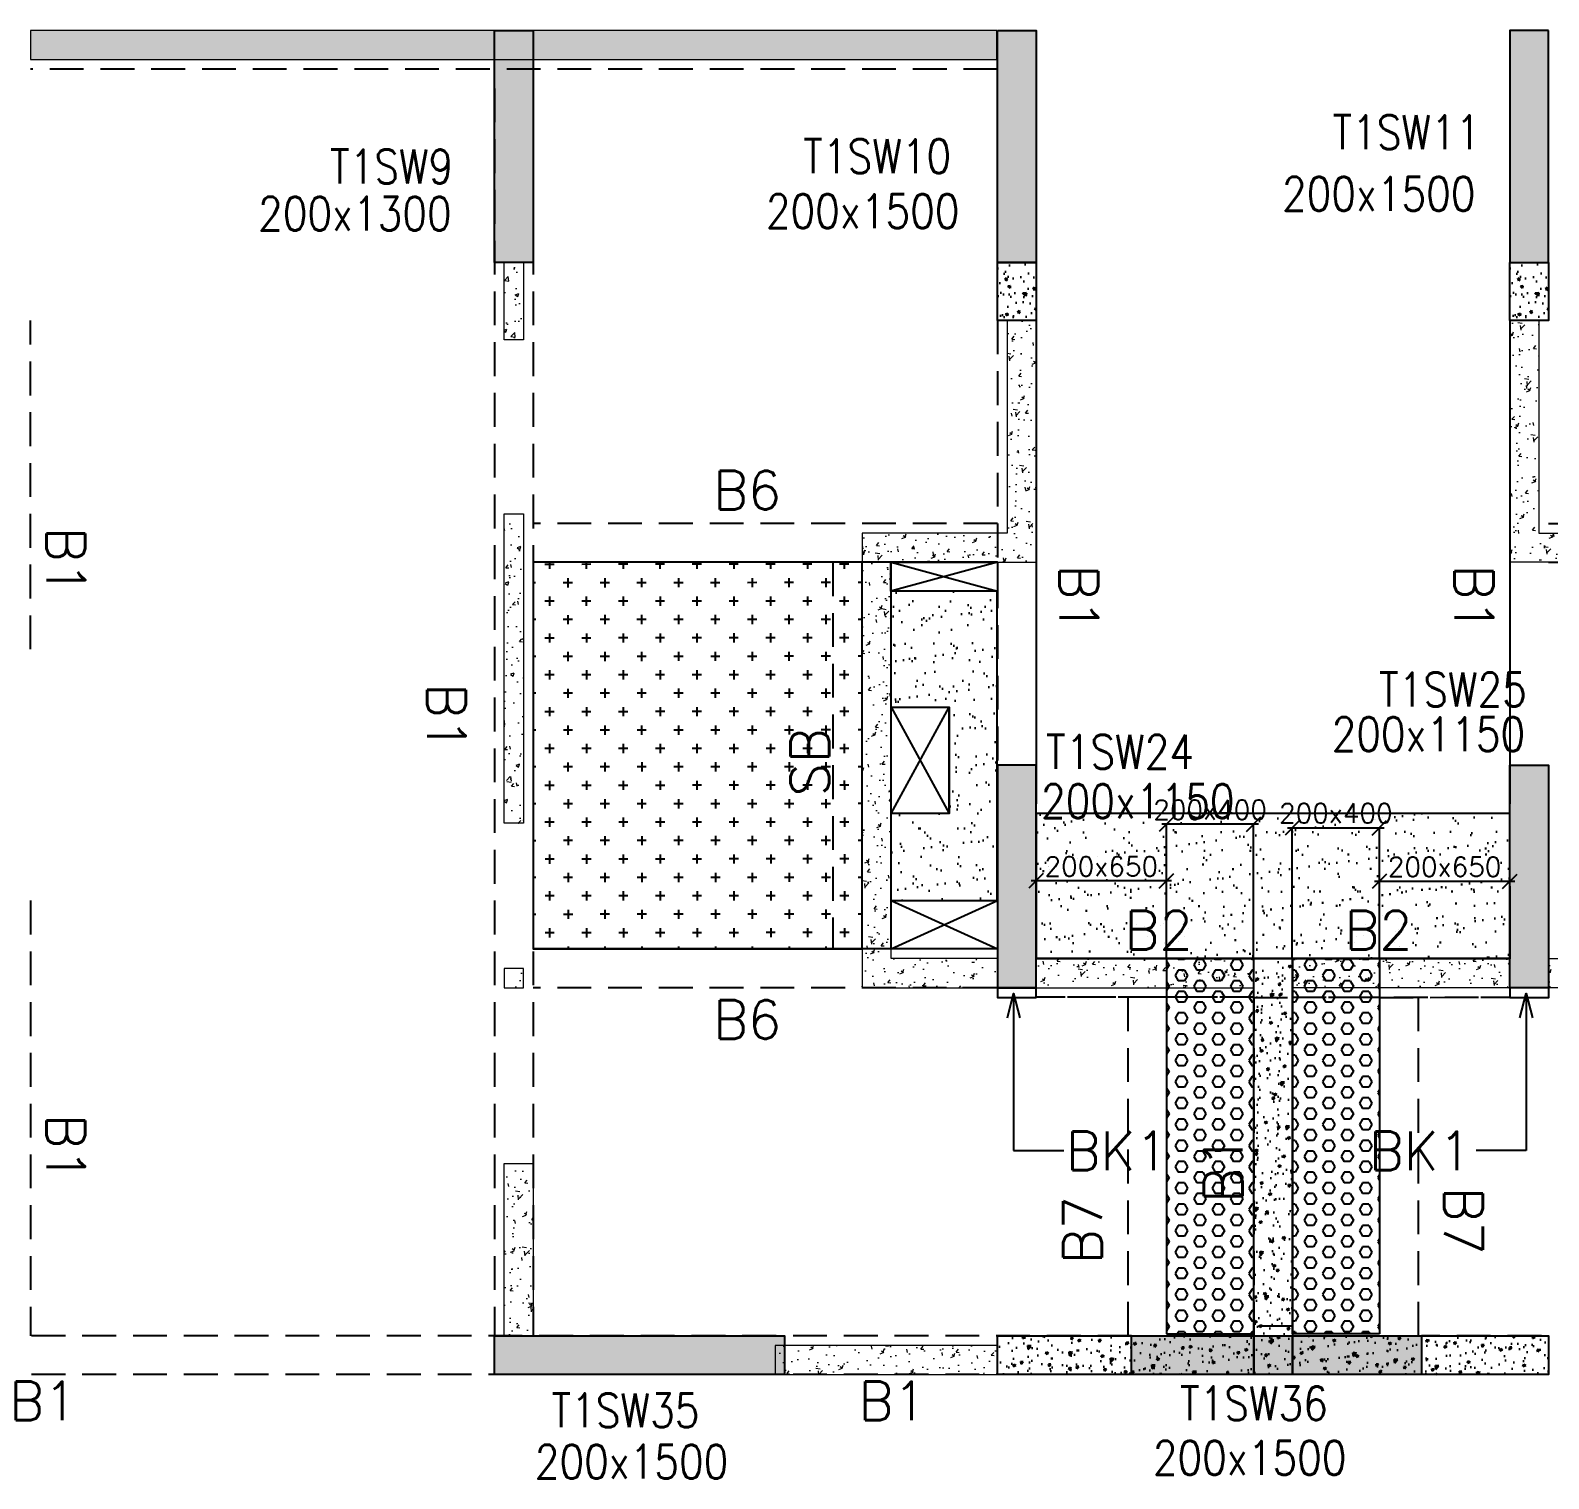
# Model space of a CAD drawing. Header units: millimetres. Extents: x 1078357 to 2594950, y -4969473 to -4636555.
# Drawn here: x 1715100 to 1722950, y -4665670 to -4658181 of the extents above; entities that cross this region are included whole.
import ezdxf

# ---------------------------------------------------------------- set-up
doc = ezdxf.new("R2010")
doc.units = ezdxf.units.MM
doc.header["$PDMODE"] = 35
for name, pattern in [('CONTINOUS', [0]), ('HIDDEN', [0.375, 0.25, -0.125]), ('New Retail block$0$CONTINOUS', [0])]:
    doc.linetypes.add(name, pattern=pattern)
doc.layers.get('0').update_dxf_attribs({"lineweight": 0})
doc.layers.get('Defpoints').update_dxf_attribs({"lineweight": 0})
for name, color, linetype, lineweight in [('A-_ANOTDIMA_D-', 6, 'Continuous', 13), ('COL. NO.', 30, 'Continuous', 25), ('COL. SIZE', 7, 'Continuous', 25), ('DIM', 9, 'Continuous', 25), ('HATCH', 8, 'Continuous', 30), ('RCC UPSTAND', 43, 'Continuous', 30), ('S-NON STR RCC WALL', 8, 'Continuous', 0)]:
    doc.layers.add(name, color=color, linetype=linetype, lineweight=lineweight)
for name, color, linetype in [('B-200x325', 201, 'HIDDEN'), ('B-200x375', 41, 'HIDDEN'), ('B-200x400', 44, 'HIDDEN'), ('B-200x650', 241, 'HIDDEN'), ('B-300xSLAB THK.', 151, 'Continuous'), ('BK1-200x650', 241, 'HIDDEN'), ('DC BEAM NO.', 7, 'Continuous'), ('DROP SLAB', 8, 'Continuous'), ('NON STR. RCC WALL', 6, 'Continuous'), ('S-COLUMN_SHEAR WALL', 1, 'Continuous'), ('S-PROJECTION', 54, 'New Retail block$0$CONTINOUS'), ('SLAB FOLD', 8, 'Continuous'), ('UP TO 10FRS', 30, 'Continuous')]:
    doc.layers.add(name, color=color, linetype=linetype)
doc.styles.add('Roman', font='romans')
doc.styles.add('ROMANS', font='romans.shx', dxfattribs={"width": 0.85})
doc.dimstyles.new('HARESH', dxfattribs={"dimtxt": 150, "dimasz": 75, "dimexe": 0, "dimexo": 0, "dimgap": 25, "dimtad": 1, "dimdec": 0, "dimdsep": 46, "dimtxsty": 'Roman', "dimblk": 'OBLIQUE', "dimcen": 225, "dimdle": 25, "dimclrd": 2, "dimclre": 2, "dimclrt": 7, "dimadec": 8, "dimazin": 1, "dimtfac": 1, "dimtdec": 0, "dimtmove": 0, "dimatfit": 0, "dimfxl": 1, "dimlwd": -1, "dimlwe": -1, "dimarcsym": 0})
pattern_1 = [(50, (-4642745.6, 23291591.78), (182.184669, -15.9390855), [19.05, -209.55]), (355, (-4642745.6, 23291591.78), (-35.2434214, 191.0568452), [15.24, -167.6405842]), (100.4514447, (-4642730.41, 23291590.45), (146.9412471, 175.1177519), [16.1900088, -178.0902446]), (46.1842, (-4642745.6, 23291642.58), (271.0790409, -42.042328), [28.575, -314.325]), (96.6355576, (-4642723, 23291639.08), (237.404134, 247.4261246), [24.2850231, -267.1356082]), (351.1841512, (-4642745.6, 23291642.58), (237.404134, 247.4261246), [22.859967, -251.459732]), (21, (-4642720.2, 23291629.88), (151.6143913, -102.2651982), [19.05, -209.55]), (326, (-4642720.2, 23291629.88), (61.8020283, 184.1879661), [15.24, -167.64]), (71.451445, (-4642707.56, 23291621.36), (213.4164193, 81.9227689), [16.1900088, -178.0899376]), (37.5, (-4642745.6, 23291591.78), (3.08860325, 84.55503887), [0, -165.608, 0, -170.18, 0, -168.275]), (7.5, (-4642745.6, 23291591.78), (66.8196625, 100.18057482), [0, -97.028, 0, -161.798, 0, -64.135]), (327.5, (-4642802.24, 23291591.78), (135.59059517, -5.728744), [0, -63.5, 0, -198.12, 0, -262.89]), (317.5, (-4642827.64, 23291591.78), (148.1291814, 25.42649103), [0, -82.55, 0, -131.572, 0, -186.69])]
pattern_2 = [(230, (4258844.17, -7873130.86), (-143.4520365, 12.550427), [15, -165]), (175, (4258844.17, -7873130.86), (27.7502667, -150.438427), [12, -132]), (280.4514445, (4258832.21, -7873129.82), (-115.7017693, -137.887998), [12.7480384, -140.2284224]), (226.1842, (4258844.17, -7873170.86), (-213.448266, 33.103856), [22.5, -247.5]), (276.6356355, (4258826.38, -7873168.1), (-186.932389, -194.82372), [19.122068, -210.342752]), (171.184164, (4258844.17, -7873170.86), (-186.932389, -194.82372), [18, -198]), (201, (4258824.17, -7873160.86), (-119.3814104, 80.523778), [15, -165]), (146, (4258824.17, -7873160.86), (-48.6630664, -145.030009), [12, -132]), (251.4514447, (4258814.22, -7873154.15), (-168.0444753, -64.5062306), [12.748038, -140.2284224]), (217.5, (4258844.165, -7873130.863), (-2.43197106, -66.57877077), [0, -130.4, 0, -134, 0, -132.5]), (187.5, (4258844.165, -7873130.86), (-52.6139075, -78.8823424), [0, -76.4, 0, -127.4, 0, -50.5]), (147.5, (4258888.765, -7873130.863), (-106.7644872, 4.51097435), [0, -50, 0, -156, 0, -207]), (137.5, (4258908.77, -7873130.86), (-116.6372339, -20.0209965), [0, -65, 0, -103.6, 0, -147])]
pattern_3 = [(180, (1699349.81, -4476175.835), (-7e-15, -54.992613), [31.75, -63.5]), (300, (1699349.81, -4476175.835), (47.625, 27.496307), [31.75, -63.5]), (240, (1699318.06, -4476175.835), (47.625, -27.496307), [31.75, -63.5])]

# ---------------------------------------------------------------- blocks, each defined once
blk = doc.blocks.new('_Oblique')
at = {"color": 0, "linetype": 'ByBlock', "lineweight": -2}
blk.add_line((-0.5, -0.5), (0.5, 0.5), dxfattribs=at)
blk = doc.blocks.new('*D1382')
at = {"layer": 'Defpoints', "color": 0, "ltscale": 700, "transparency": 16777216}
for p in [(1720974.3, -4662285.8), (1720974.3, -4662980.9, 0), (1721424.4, -4662980.9, 0)]:
    blk.add_point(p, dxfattribs=at)
at = {"layer": 'DIM', "color": 2, "ltscale": 700, "transparency": 16777216}
for p, q in [((1721449.4, -4662285.8), (1720949.3, -4662285.8)), ((1720974.3, -4662980.9), (1720974.3, -4662285.8)), ((1721424.4, -4662980.9), (1721424.4, -4662285.8))]:
    blk.add_line(p, q, dxfattribs=at)
at = {"layer": 'DIM', "color": 2, "ltscale": 700, "transparency": 16777216, "xscale": 75, "yscale": 75, "zscale": 75, "rotation": 180}
blk.add_blockref('_Oblique', (1720974.3, -4662285.8), dxfattribs=at)
at = {"layer": 'DIM', "color": 2, "ltscale": 700, "transparency": 16777216, "xscale": 75, "yscale": 75, "zscale": 75}
blk.add_blockref('_Oblique', (1721424.4, -4662285.8), dxfattribs=at)
at = {"layer": 'DIM', "color": 7, "ltscale": 700, "transparency": 16777216, "insert": (1721199.4, -4662210.8), "char_height": 150, "attachment_point": 5, "style": 'Roman'}
blk.add_mtext('{\\H0.666667x;200x400}', dxfattribs=at)
blk = doc.blocks.new('*D1383')
at = {"layer": 'Defpoints', "color": 0, "ltscale": 700, "transparency": 16777216}
for p in [(1720299.6, -4662578.8), (1720299.6, -4662980.8, 0), (1720974.3, -4662980.9, 0)]:
    blk.add_point(p, dxfattribs=at)
at = {"layer": 'DIM', "color": 2, "ltscale": 700, "transparency": 16777216}
for p, q in [((1720999.3, -4662578.8), (1720274.6, -4662578.8)), ((1720299.6, -4662980.8), (1720299.6, -4662578.8)), ((1720974.3, -4662980.9), (1720974.3, -4662578.8))]:
    blk.add_line(p, q, dxfattribs=at)
at = {"layer": 'DIM', "color": 2, "ltscale": 700, "transparency": 16777216, "xscale": 75, "yscale": 75, "zscale": 75, "rotation": 180}
blk.add_blockref('_Oblique', (1720299.6, -4662578.8), dxfattribs=at)
at = {"layer": 'DIM', "color": 2, "ltscale": 700, "transparency": 16777216, "xscale": 75, "yscale": 75, "zscale": 75}
blk.add_blockref('_Oblique', (1720974.3, -4662578.8), dxfattribs=at)
at = {"layer": 'DIM', "color": 7, "ltscale": 700, "transparency": 16777216, "insert": (1720637, -4662503.8), "char_height": 150, "attachment_point": 5, "style": 'Roman'}
blk.add_mtext('{\\H0.666667x;200x650}', dxfattribs=at)
blk = doc.blocks.new('*D1384')
at = {"layer": 'Defpoints', "color": 0, "ltscale": 700, "transparency": 16777216}
for p in [(1722074.6, -4662304.1), (1721624.5, -4662980.9, 0), (1722074.6, -4662980.8, 0)]:
    blk.add_point(p, dxfattribs=at)
at = {"layer": 'DIM', "color": 2, "ltscale": 700, "transparency": 16777216}
for p, q in [((1721599.5, -4662304.1), (1722099.6, -4662304.1)), ((1721624.5, -4662980.9), (1721624.5, -4662304.1)), ((1722074.6, -4662980.8), (1722074.6, -4662304.1))]:
    blk.add_line(p, q, dxfattribs=at)
at = {"layer": 'DIM', "color": 2, "ltscale": 700, "transparency": 16777216, "xscale": 75, "yscale": 75, "zscale": 75, "rotation": 180}
blk.add_blockref('_Oblique', (1721624.5, -4662304.1), dxfattribs=at)
at = {"layer": 'DIM', "color": 2, "ltscale": 700, "transparency": 16777216, "xscale": 75, "yscale": 75, "zscale": 75}
blk.add_blockref('_Oblique', (1722074.6, -4662304.1), dxfattribs=at)
at = {"layer": 'DIM', "color": 7, "ltscale": 700, "transparency": 16777216, "insert": (1721849.5, -4662229.1), "char_height": 150, "attachment_point": 5, "style": 'Roman'}
blk.add_mtext('{\\H0.666667x;200x400}', dxfattribs=at)
blk = doc.blocks.new('*D1385')
at = {"layer": 'Defpoints', "color": 0, "ltscale": 700, "transparency": 16777216}
for p in [(1722749.5, -4662580.8), (1722074.6, -4662980.8, 0), (1722749.5, -4662980.8, 0)]:
    blk.add_point(p, dxfattribs=at)
at = {"layer": 'DIM', "color": 2, "ltscale": 700, "transparency": 16777216}
for p, q in [((1722049.6, -4662580.8), (1722774.5, -4662580.8)), ((1722074.6, -4662980.8), (1722074.6, -4662580.8)), ((1722749.5, -4662980.8), (1722749.5, -4662580.8))]:
    blk.add_line(p, q, dxfattribs=at)
at = {"layer": 'DIM', "color": 2, "ltscale": 700, "transparency": 16777216, "xscale": 75, "yscale": 75, "zscale": 75, "rotation": 180}
blk.add_blockref('_Oblique', (1722074.6, -4662580.8), dxfattribs=at)
at = {"layer": 'DIM', "color": 2, "ltscale": 700, "transparency": 16777216, "xscale": 75, "yscale": 75, "zscale": 75}
blk.add_blockref('_Oblique', (1722749.5, -4662580.8), dxfattribs=at)
at = {"layer": 'DIM', "color": 7, "ltscale": 700, "transparency": 16777216, "insert": (1722412, -4662505.8), "char_height": 150, "attachment_point": 5, "style": 'Roman'}
blk.add_mtext('{\\H0.666667x;200x650}', dxfattribs=at)
blk = doc.blocks.new('G$CD63B60BD')
at = {"layer": 'COL. NO.', "linetype": 'Continuous', "style": 'ROMANS', "width": 0.85}
for s, p in [('T1SW11', (25182.1, 15285.8, -320.4)), ('T1SW10', (22445.4, 15162.1, -320.4)), ('T1SW9', (19998.6, 15108.5, -323.1)), ('T1SW25', (25422.3, 12404.1, -320.4)), ('T1SW24', (23701.3, 12082.3, -320.4)), ('T1SW36', (24393.6, 8712.9, -320.4)), ('T1SW35', (21143.9, 8676.9, -320.4))]:
    blk.add_text(s, height=175, dxfattribs=at).set_placement(p)
at = {"layer": 'COL. SIZE', "linetype": 'Continuous', "style": 'ROMANS', "width": 0.85}
for s, p in [('200x1500', (24921.1, 14967.4, -320.4)), ('200x1300', (19627.1, 14864.7, -323.1)), ('200x1500', (22252.8, 14877.6, -320.4)), ('200x1150', (25177.8, 12173.6, -320.4)), ('200x1150', (23675.2, 11827.3, -320.4)), ('200x1500', (21057.7, 8411.3, -320.4)), ('200x1500', (24253.5, 8431.8, -320.4))]:
    blk.add_text(s, height=175, dxfattribs=at).set_placement(p)

msp = doc.modelspace()

# ---------------------------------------------------------------- hatches: boundary and pattern name
at = {"layer": 'DROP SLAB'}
h = msp.add_hatch(dxfattribs=at)
h.set_pattern_fill('CROSS', color=8, scale=15, angle=0.03079)
h.set_pattern_definition([(180.03079016, (-1567767.08, 9379525.57), (-95.1987999, -95.3011726), [47.625, -142.875]), (270.03079016, (-1567790.905, 9379549.37), (95.3011726, -95.1987999), [47.625, -142.875])])
h.paths.add_polyline_path([(1719399.6, -4660931.1), (1717699.6, -4660931.1), (1717699.6, -4662930.9), (1719399.6, -4662930.9)])
at = {"layer": 'HATCH'}
h = msp.add_hatch(dxfattribs=at)
h.set_pattern_fill('AR-SAND', color=8, scale=3, angle=0.02985)
h.set_pattern_definition([(37.47015413, (-3311933.95, 18697427.78), (-4.72361136, 146.8264517), [0, -115.824, 0, -129.54, 0, -123.825]), (7.4701541, (-3311933.95, 18697427.78), (134.9689868, 214.9772528), [0, -62.484, 0, -104.394, 0, -40.005]), (327.4701541, (-3312027.67, 18697427.83), (237.2979035, 0.3075449), [0, -38.1, 0, -137.16, 0, -179.07]), (317.4701541, (-3312027.67, 18697427.83), (229.1017424, 66.759465), [0, -19.05, 0, -89.916, 0, -102.87])])
h.paths.add_polyline_path([(1720099.1, -4661080.8), (1719549.1, -4661080.8), (1719549.1, -4661680.9), (1719849.1, -4661680.9), (1719849.1, -4662230.8), (1719549.1, -4662230.8), (1719549.1, -4662680.8), (1720099.1, -4662680.8)])
h = msp.add_hatch(dxfattribs=at)
h.set_pattern_fill('AR-SAND', color=8, scale=3, angle=179.97015)
h.set_pattern_definition([(37.4701541, (-2248558.62, 14013408.6), (-4.72361136, 146.8264517), [0, -115.824, 0, -129.54, 0, -123.825]), (7.4701541, (-2248558.62, 14013408.6), (134.9689868, 214.9772528), [0, -62.484, 0, -104.394, 0, -40.005]), (327.4701541, (-2248652.35, 14013408.64), (237.2979035, 0.3075449), [0, -38.1, 0, -137.16, 0, -179.07]), (317.4701541, (-2248652.35, 14013408.64), (229.1017424, 66.759465), [0, -19.05, 0, -89.916, 0, -102.87])])
h.paths.add_polyline_path([(1722749.6, -4662230.8), (1720299.6, -4662230.8), (1720299.6, -4662980.8), (1722749.6, -4662980.8)])
h = msp.add_hatch(dxfattribs=at)
h.set_pattern_fill('AR-SAND', color=8, scale=3, angle=179.97015)
h.set_pattern_definition([(37.4701541, (-2248558.39, 14013408.58), (-4.72361136, 146.8264517), [0, -115.824, 0, -129.54, 0, -123.825]), (7.4701541, (-2248558.39, 14013408.58), (134.9689868, 214.9772528), [0, -62.484, 0, -104.394, 0, -40.005]), (327.4701541, (-2248652.11, 14013408.63), (237.2979035, 0.3075449), [0, -38.1, 0, -137.16, 0, -179.07]), (317.4701541, (-2248652.11, 14013408.63), (229.1017424, 66.759465), [0, -19.05, 0, -89.916, 0, -102.87])])
h.paths.add_polyline_path([(1722749.9, -4662380.9), (1720299.9, -4662380.9), (1720299.9, -4662980.8), (1722749.9, -4662980.8)])
at = {"layer": 'RCC UPSTAND'}
h = msp.add_hatch(dxfattribs=at)
h.set_pattern_fill('AR-CONC', color=8, scale=20, angle=90)
h.set_pattern_definition([(140, (-1487900.45, -7198125.36), (12.550427, 143.4520365), [15, -165]), (85, (-1487900.45, -7198125.36), (-150.438427, -27.7502667), [12, -132]), (190.4514445, (-1487899.4, -7198113.41), (-137.887998, 115.7017693), [12.7480384, -140.2284224]), (136.1842, (-1487940.45, -7198125.36), (33.103856, 213.448266), [22.5, -247.5]), (186.6356355, (-1487937.7, -7198107.57), (-194.82372, 186.932389), [19.122068, -210.342752]), (81.184164, (-1487940.45, -7198125.36), (-194.82372, 186.932389), [18, -198]), (111, (-1487930.45, -7198105.36), (80.523778, 119.3814104), [15, -165]), (56, (-1487930.45, -7198105.36), (-145.030009, 48.6630664), [12, -132]), (161.4514447, (-1487923.74, -7198095.41), (-64.5062306, 168.0444753), [12.748038, -140.2284224]), (127.5, (-1487900.45, -7198125.36), (-66.57877077, 2.43197106), [0, -130.4, 0, -134, 0, -132.5]), (97.5, (-1487900.45, -7198125.36), (-78.8823424, 52.6139075), [0, -76.4, 0, -127.4, 0, -50.5]), (57.5, (-1487900.45, -7198169.96), (4.51097435, 106.7644872), [0, -50, 0, -156, 0, -207]), (47.5, (-1487900.45, -7198189.96), (-20.0209965, 116.6372339), [0, -65, 0, -103.6, 0, -147])])
h.paths.add_polyline_path([(1720299.6, -4659380.9), (1720299.6, -4659680.9), (1720099.7, -4659680.9), (1720099.7, -4659380.9)])
h = msp.add_hatch(dxfattribs=at)
h.set_pattern_fill('AR-CONC', color=8, scale=20, angle=90)
h.set_pattern_definition([(140, (-1485250.45, -7198125.37), (12.550427, 143.4520365), [15, -165]), (85, (-1485250.45, -7198125.37), (-150.438427, -27.7502667), [12, -132]), (190.4514445, (-1485249.4, -7198113.41), (-137.887998, 115.7017693), [12.7480384, -140.2284224]), (136.1842, (-1485290.45, -7198125.37), (33.103856, 213.448266), [22.5, -247.5]), (186.6356355, (-1485287.7, -7198107.58), (-194.82372, 186.932389), [19.122068, -210.342752]), (81.184164, (-1485290.45, -7198125.37), (-194.82372, 186.932389), [18, -198]), (111, (-1485280.45, -7198105.37), (80.523778, 119.3814104), [15, -165]), (56, (-1485280.45, -7198105.37), (-145.030009, 48.6630664), [12, -132]), (161.4514447, (-1485273.74, -7198095.42), (-64.5062306, 168.0444753), [12.748038, -140.2284224]), (127.5, (-1485250.45, -7198125.366), (-66.57877077, 2.43197106), [0, -130.4, 0, -134, 0, -132.5]), (97.5, (-1485250.45, -7198125.366), (-78.8823424, 52.6139075), [0, -76.4, 0, -127.4, 0, -50.5]), (57.5, (-1485250.45, -7198169.966), (4.51097435, 106.7644872), [0, -50, 0, -156, 0, -207]), (47.5, (-1485250.45, -7198189.97), (-20.0209965, 116.6372339), [0, -65, 0, -103.6, 0, -147])])
h.paths.add_polyline_path([(1722949.6, -4659380.9), (1722949.6, -4659680.9), (1722749.7, -4659680.9), (1722749.7, -4659380.9)])
h = msp.add_hatch(dxfattribs=at)
h.set_pattern_fill('AR-CONC', color=8, scale=20, angle=180)
h.set_pattern_definition([(230, (4258844.17, -7873130.86), (-143.4520365, 12.550427), [15, -165]), (175, (4258844.17, -7873130.86), (27.7502667, -150.438427), [12, -132]), (280.4514445, (4258832.21, -7873129.82), (-115.7017693, -137.887998), [12.7480384, -140.2284224]), (226.1842, (4258844.17, -7873170.86), (-213.448266, 33.103856), [22.5, -247.5]), (276.6356355, (4258826.38, -7873168.1), (-186.932389, -194.82372), [19.122068, -210.342752]), (171.184164, (4258844.17, -7873170.86), (-186.932389, -194.82372), [18, -198]), (201, (4258824.17, -7873160.86), (-119.3814104, 80.523778), [15, -165]), (146, (4258824.17, -7873160.86), (-48.6630664, -145.030009), [12, -132]), (251.4514447, (4258814.22, -7873154.15), (-168.0444753, -64.5062306), [12.748038, -140.2284224]), (217.5, (4258844.165, -7873130.863), (-2.43197106, -66.57877077), [0, -130.4, 0, -134, 0, -132.5]), (187.5, (4258844.165, -7873130.86), (-52.6139075, -78.8823424), [0, -76.4, 0, -127.4, 0, -50.5]), (147.5, (4258888.765, -7873130.863), (-106.7644872, 4.51097435), [0, -50, 0, -156, 0, -207]), (137.5, (4258908.77, -7873130.86), (-116.6372339, -20.0209965), [0, -65, 0, -103.6, 0, -147])])
h.paths.add_polyline_path([(1721424.7, -4662980.9), (1721624.7, -4662980.9), (1721624.7, -4665130.9), (1721424.7, -4665130.9)])
h = msp.add_hatch(dxfattribs=at)
h.set_pattern_fill('AR-CONC', color=8, scale=20, angle=180)
h.set_pattern_definition(pattern_2)
h.paths.add_polyline_path([(1720099.7, -4664930.8), (1721424.7, -4664930.8), (1721424.7, -4665130.8), (1720099.7, -4665130.8)])
h = msp.add_hatch(dxfattribs=at)
h.set_pattern_fill('AR-CONC', color=8, scale=20, angle=180)
h.set_pattern_definition(pattern_2)
h.paths.add_polyline_path([(1721624.7, -4664930.9), (1722949.7, -4664930.9), (1722949.7, -4665130.8), (1721624.7, -4665130.8)])
at = {"layer": 'S-COLUMN_SHEAR WALL', "lineweight": 25}
h = msp.add_hatch(color=1, dxfattribs=at)
h.dxf.hatch_style = 1
h.paths.add_polyline_path([(1717499.7, -4659380.9), (1717699.7, -4659380.9), (1717699.7, -4658180.9), (1717499.7, -4658180.9)])
at = {"layer": 'S-COLUMN_SHEAR WALL', "lineweight": 25, "extrusion": (-1.00316e-06, 2.11765e-11, 1)}
h = msp.add_hatch(color=1, dxfattribs=at)
h.dxf.hatch_style = 1
h.paths.add_polyline_path([(1720099.7, -4658180.9), (1720299.7, -4658180.9), (1720299.7, -4659380.8), (1720099.7, -4659380.8)])
at = {"layer": 'S-COLUMN_SHEAR WALL', "lineweight": 25, "extrusion": (1.00316e-06, 1.91639e-11, 1)}
h = msp.add_hatch(color=1, dxfattribs=at)
h.dxf.hatch_style = 1
h.paths.add_polyline_path([(1722949.7, -4658180.9), (1722749.7, -4658180.9), (1722749.7, -4659380.8), (1722949.7, -4659380.8)])
at = {"layer": 'S-COLUMN_SHEAR WALL', "lineweight": 25, "extrusion": (-1.00316e-06, 2.11765e-11, 1)}
h = msp.add_hatch(color=1, dxfattribs=at)
h.dxf.hatch_style = 1
h.paths.add_polyline_path([(1720099.7, -4663130.9), (1720299.7, -4663130.9), (1720299.7, -4661980.9), (1720099.7, -4661980.9)])
at = {"layer": 'S-COLUMN_SHEAR WALL', "lineweight": 25, "extrusion": (1.00316e-06, 1.91639e-11, 1)}
h = msp.add_hatch(color=1, dxfattribs=at)
h.dxf.hatch_style = 1
h.paths.add_polyline_path([(1722949.7, -4663130.9), (1722749.7, -4663130.9), (1722749.7, -4661980.8), (1722949.7, -4661980.8)])
at = {"layer": 'S-COLUMN_SHEAR WALL', "lineweight": 25}
h = msp.add_hatch(color=1, dxfattribs=at)
h.dxf.hatch_style = 1
h.paths.add_polyline_path([(1717499.7, -4664930.8), (1718999.7, -4664930.8), (1718999.7, -4665130.8), (1717499.7, -4665130.8)])
at = {"layer": 'S-NON STR RCC WALL'}
h = msp.add_hatch(dxfattribs=at)
h.set_pattern_fill('AR-CONC', color=256)
h.set_pattern_definition([(50, (-5739970.31, 27975610.97), (182.184669, -15.93908554), [19.05, -209.55]), (355, (-5739970.31, 27975610.97), (-35.2434214, 191.0568452), [15.24, -167.6405842]), (100.4514447, (-5739955.13, 27975609.64), (146.9412471, 175.1177519), [16.1900088, -178.0902446]), (46.1842, (-5739970.31, 27975661.77), (271.0790409, -42.042328), [28.575, -314.325]), (96.6355576, (-5739947.72, 27975658.27), (237.404134, 247.4261246), [24.2850231, -267.1356082]), (351.1841512, (-5739970.3, 27975661.77), (237.404134, 247.4261246), [22.859967, -251.459732]), (21, (-5739944.91, 27975649.07), (151.6143913, -102.2651982), [19.05, -209.55]), (326, (-5739944.91, 27975649.07), (61.8020283, 184.1879661), [15.24, -167.64]), (71.451445, (-5739932.28, 27975640.55), (213.4164193, 81.9227689), [16.1900088, -178.0899376]), (37.5, (-5739970.31, 27975610.97), (3.08860325, 84.55503887), [0, -165.608, 0, -170.18, 0, -168.275]), (7.5, (-5739970.31, 27975610.97), (66.8196625, 100.18057482), [0, -97.028, 0, -161.798, 0, -64.135]), (327.5, (-5740026.954, 27975610.97), (135.59059517, -5.72874399), [0, -63.5, 0, -198.12, 0, -262.89]), (317.5, (-5740052.35, 27975610.97), (148.1291814, 25.42649103), [0, -82.55, 0, -131.572, 0, -186.69])])
h.paths.add_polyline_path([(1720096.9, -4658180.9), (1715099.8, -4658180.9), (1715099.8, -4658330.9), (1720096.9, -4658330.9)])
h = msp.add_hatch(dxfattribs=at)
h.set_pattern_fill('AR-CONC', color=256, angle=180)
h.set_pattern_definition([(50, (1717613.12, -4712688.38), (182.18467, -15.9391), [19.05, -209.55]), (355, (1717613.12, -4712688.38), (-35.2434, 191.05685), [15.24, -167.6406]), (100.45144, (1717628.3, -4712689.7), (146.94125, 175.11775), [16.19, -178.09024]), (46.1842, (1717613.12, -4712637.58), (271.079, -42.0423), [28.575, -314.325]), (96.63556, (1717635.7, -4712641.08), (237.4041, 247.4261), [24.285, -267.1356]), (351.18415, (1717613.12, -4712637.58), (237.4041, 247.4261), [22.86, -251.4597]), (21, (1717638.52, -4712650.28), (151.6144, -102.2652), [19.05, -209.55]), (326, (1717638.52, -4712650.28), (61.802, 184.18797), [15.24, -167.64]), (71.45144, (1717651.16, -4712658.8), (213.4164, 81.92277), [16.19, -178.08994]), (37.5, (1717613.12, -4712688.38), (3.0886, 84.55504), [0, -165.608, 0, -170.18, 0, -168.275]), (7.5, (1717613.12, -4712688.38), (66.81966, 100.18057), [0, -97.028, 0, -161.798, 0, -64.135]), (327.5, (1717556.48, -4712688.38), (135.590595, -5.72874), [0, -63.5, 0, -198.12, 0, -262.89]), (317.5, (1717531.08, -4712688.38), (148.12918, 25.4265), [0, -82.55, 0, -131.572, 0, -186.69])])
h.paths.add_polyline_path([(1717549.9, -4659380.9), (1717649.9, -4659380.9), (1717649.9, -4659780.9), (1717549.9, -4659780.9)])
h = msp.add_hatch(dxfattribs=at)
h.set_pattern_fill('AR-CONC', color=256)
h.set_pattern_definition(pattern_1)
h.paths.add_polyline_path([(1719399.9, -4660780.9), (1719399.9, -4663130.9), (1720099.9, -4663130.9), (1720099.8, -4662980.9), (1719549.9, -4662980.9), (1719549.9, -4660930.9), (1720299.9, -4660930.9), (1720299.9, -4659680.8), (1720149.9, -4659680.8), (1720149.9, -4660780.9)])
h = msp.add_hatch(dxfattribs=at)
h.set_pattern_fill('AR-CONC', color=256, angle=180)
h.set_pattern_definition(pattern_1)
h.paths.add_polyline_path([(1723649.9, -4660780.9), (1723649.9, -4663130.9), (1722949.9, -4663130.9), (1722949.9, -4662980.9), (1723499.9, -4662980.9), (1723499.9, -4660930.9), (1722749.9, -4660930.9), (1722749.9, -4659680.8), (1722899.9, -4659680.8), (1722899.9, -4660780.9)])
h = msp.add_hatch(dxfattribs=at)
h.set_pattern_fill('AR-CONC', color=256, angle=180)
h.set_pattern_definition([(50, (2814837.84, -9396707.56), (182.184669, -15.9390855), [19.05, -209.55]), (355, (2814837.84, -9396707.56), (-35.2434214, 191.056845), [15.24, -167.640584]), (100.4514447, (2814853.02, -9396708.9), (146.941247, 175.117752), [16.190009, -178.0902446]), (46.1842, (2814837.84, -9396656.76), (271.079041, -42.042328), [28.575, -314.325]), (96.6355576, (2814860.43, -9396660.27), (237.404134, 247.426125), [24.285023, -267.135608]), (351.184151, (2814837.84, -9396656.76), (237.404134, 247.426125), [22.859967, -251.459732]), (21, (2814863.24, -9396669.46), (151.6143913, -102.265198), [19.05, -209.55]), (326, (2814863.24, -9396669.46), (61.802028, 184.187966), [15.24, -167.64]), (71.451445, (2814875.87, -9396677.99), (213.416419, 81.922769), [16.190009, -178.0899376]), (37.5, (2814837.84, -9396707.564), (3.08860325, 84.5550389), [0, -165.608, 0, -170.18, 0, -168.275]), (7.5, (2814837.84, -9396707.56), (66.8196625, 100.1805748), [0, -97.028, 0, -161.798, 0, -64.135]), (327.5, (2814781.195, -9396707.564), (135.5905952, -5.728744), [0, -63.5, 0, -198.12, 0, -262.89]), (317.5, (2814755.8, -9396707.56), (148.1291814, 25.426491), [0, -82.55, 0, -131.572, 0, -186.69])])
h.paths.add_polyline_path([(1717549.9, -4660680.9), (1717649.9, -4660680.9), (1717649.9, -4662280.9), (1717549.9, -4662280.9)])
h = msp.add_hatch(dxfattribs=at)
h.set_pattern_fill('AR-CONC', color=256, angle=180)
h.set_pattern_definition([(50, (2814824.62, -9398072.23), (182.184669, -15.9390855), [19.05, -209.55]), (355, (2814824.62, -9398072.23), (-35.2434214, 191.056845), [15.24, -167.640584]), (100.4514447, (2814839.8, -9398073.56), (146.941247, 175.117752), [16.190009, -178.0902446]), (46.1842, (2814824.62, -9398021.43), (271.079041, -42.042328), [28.575, -314.325]), (96.6355576, (2814847.2, -9398024.93), (237.404134, 247.426125), [24.285023, -267.135608]), (351.184151, (2814824.62, -9398021.43), (237.404134, 247.426125), [22.859967, -251.459732]), (21, (2814850.02, -9398034.13), (151.6143913, -102.265198), [19.05, -209.55]), (326, (2814850.02, -9398034.13), (61.802028, 184.187966), [15.24, -167.64]), (71.451445, (2814862.66, -9398042.65), (213.416419, 81.922769), [16.190009, -178.0899376]), (37.5, (2814824.623, -9398072.23), (3.08860325, 84.5550389), [0, -165.608, 0, -170.18, 0, -168.275]), (7.5, (2814824.62, -9398072.23), (66.8196625, 100.1805748), [0, -97.028, 0, -161.798, 0, -64.135]), (327.5, (2814767.98, -9398072.23), (135.5905952, -5.728744), [0, -63.5, 0, -198.12, 0, -262.89]), (317.5, (2814742.58, -9398072.23), (148.1291814, 25.426491), [0, -82.55, 0, -131.572, 0, -186.69])])
h.paths.add_polyline_path([(1717549.9, -4663130.9), (1717649.9, -4663130.9), (1717649.9, -4663030.9), (1717549.9, -4663030.9)])
h = msp.add_hatch(dxfattribs=at)
h.set_pattern_fill('AR-CONC', color=256)
h.set_pattern_definition(pattern_1)
h.paths.add_polyline_path([(1721424.9, -4662980.9), (1720299.9, -4662980.8), (1720299.9, -4663130.9), (1721424.9, -4663130.9)])
h = msp.add_hatch(dxfattribs=at)
h.set_pattern_fill('AR-CONC', color=256, angle=180)
h.set_pattern_definition(pattern_1)
h.paths.add_polyline_path([(1721624.9, -4662980.9), (1722749.9, -4662980.8), (1722749.9, -4663130.9), (1721624.9, -4663130.9)])
h = msp.add_hatch(dxfattribs=at)
h.set_pattern_fill('AR-CONC', color=256, angle=180)
h.set_pattern_definition([(50, (-5733985.06, 27975610.96), (182.184669, -15.93908554), [19.05, -209.55]), (355, (-5733985.06, 27975610.96), (-35.2434214, 191.0568452), [15.24, -167.6405842]), (100.4514447, (-5733969.88, 27975609.63), (146.9412471, 175.1177519), [16.1900088, -178.0902446]), (46.1842, (-5733985.06, 27975661.76), (271.0790409, -42.042328), [28.575, -314.325]), (96.6355576, (-5733962.47, 27975658.26), (237.404134, 247.4261246), [24.2850231, -267.1356082]), (351.1841512, (-5733985.06, 27975661.76), (237.404134, 247.4261246), [22.859967, -251.459732]), (21, (-5733959.66, 27975649.06), (151.6143913, -102.2651982), [19.05, -209.55]), (326, (-5733959.66, 27975649.06), (61.8020283, 184.1879661), [15.24, -167.64]), (71.451445, (-5733947.02, 27975640.54), (213.4164193, 81.9227689), [16.1900088, -178.0899376]), (37.5, (-5733985.06, 27975610.96), (3.08860325, 84.55503887), [0, -165.608, 0, -170.18, 0, -168.275]), (7.5, (-5733985.06, 27975610.96), (66.8196625, 100.18057482), [0, -97.028, 0, -161.798, 0, -64.135]), (327.5, (-5734041.7, 27975610.96), (135.59059517, -5.72874399), [0, -63.5, 0, -198.12, 0, -262.89]), (317.5, (-5734067.1, 27975610.96), (148.1291814, 25.42649103), [0, -82.55, 0, -131.572, 0, -186.69])])
h.paths.add_polyline_path([(1717549.9, -4664040.9), (1717699.9, -4664040.9), (1717699.9, -4664930.8), (1717549.9, -4664930.8)])
h = msp.add_hatch(dxfattribs=at)
h.set_pattern_fill('AR-CONC', color=256)
h.set_pattern_definition([(50, (-4642745.6, 23291591.78), (182.184669, -15.9390855), [19.05, -209.55]), (355, (-4642745.6, 23291591.78), (-35.2434214, 191.0568452), [15.24, -167.6405842]), (100.4514447, (-4642730.41, 23291590.45), (146.9412471, 175.1177519), [16.1900088, -178.0902446]), (46.1842, (-4642745.6, 23291642.58), (271.0790409, -42.042328), [28.575, -314.325]), (96.6355576, (-4642723, 23291639.08), (237.404134, 247.4261246), [24.2850231, -267.1356082]), (351.1841512, (-4642745.6, 23291642.58), (237.404134, 247.4261246), [22.859967, -251.459732]), (21, (-4642720.2, 23291629.88), (151.6143913, -102.2651982), [19.05, -209.55]), (326, (-4642720.2, 23291629.88), (61.8020283, 184.1879661), [15.24, -167.64]), (71.451445, (-4642707.56, 23291621.36), (213.4164193, 81.9227689), [16.1900088, -178.0899376]), (37.5, (-4642745.6, 23291591.78), (3.08860325, 84.55503887), [0, -165.608, 0, -170.18, 0, -168.275]), (7.5, (-4642745.6, 23291591.78), (66.8196625, 100.18057482), [0, -97.028, 0, -161.798, 0, -64.135]), (327.5, (-4642802.24, 23291591.78), (135.59059517, -5.728744), [0, -63.5, 0, -198.12, 0, -262.89]), (317.5, (-4642827.64, 23291591.78), (148.1291814, 25.42649103), [0, -82.55, 0, -131.572, 0, -186.69])])
h.paths.add_polyline_path([(1720099.9, -4664980.9), (1718949.9, -4664980.9), (1718949.9, -4665130.9), (1720099.9, -4665130.9)])
at = {"layer": 'SLAB FOLD', "ltscale": 1000}
h = msp.add_hatch(dxfattribs=at)
h.set_pattern_fill('HEX', color=8, scale=10, angle=180)
h.set_pattern_definition(pattern_3)
h.paths.add_polyline_path([(1721424.8, -4664920.2), (1720974.8, -4664920.2), (1720974.8, -4662980.9), (1721424.8, -4662980.9)])
h = msp.add_hatch(dxfattribs=at)
h.set_pattern_fill('HEX', color=8, scale=10, angle=180)
h.set_pattern_definition(pattern_3)
h.paths.add_polyline_path([(1721625.2, -4664920.2), (1722075.2, -4664920.2), (1722075.2, -4662980.9), (1721625.2, -4662980.9)])
at = {"layer": 'UP TO 10FRS', "lineweight": 25}
h = msp.add_hatch(color=256, dxfattribs=at)
h.dxf.hatch_style = 1
h.paths.add_polyline_path([(1722293.2, -4664930.9), (1722293.2, -4665130.9), (1720793.2, -4665130.9), (1720793.2, -4664930.9)])

# ---------------------------------------------------------------- linework, layer by layer
at = {"layer": 'B-200x325', "ltscale": 700}
for p, q in [((1720099.6, -4660731.1, 0), (1717699.7, -4660731.1, 0)), ((1722949.6, -4660731.1, 0), (1725349.6, -4660731.1, 0)), ((1720099.4, -4663130.9, 0), (1717699.6, -4663130.9, 0))]:
    msp.add_line(p, q, dxfattribs=at)
at = {"layer": 'B-200x325', "linetype": 'Continuous', "ltscale": 700}
for p, q in [((1720099.6, -4660931.1, 0), (1717699.7, -4660931.1, 0)), ((1722949.6, -4660931.1, 0), (1725349.6, -4660931.1, 0)), ((1720099.4, -4662930.9, 0), (1717699.6, -4662930.9, 0))]:
    msp.add_line(p, q, dxfattribs=at)
at = {"layer": 'B-200x375', "ltscale": 700}
for p, q in [((1720774.5, -4663180.8, 0), (1720774.5, -4664930.8, 0)), ((1722274.8, -4663180.9, 0), (1722274.8, -4664930.9, 0))]:
    msp.add_line(p, q, dxfattribs=at)
at = {"layer": 'B-200x375', "linetype": 'Continuous', "ltscale": 700}
for p, q in [((1720974.5, -4663180.8, 0), (1720974.5, -4664920.2, 0)), ((1722074.8, -4663180.9, 0), (1722074.8, -4664920.2, 0))]:
    msp.add_line(p, q, dxfattribs=at)
at = {"layer": 'B-200x400', "linetype": 'Continuous', "ltscale": 500}
for p, q in [((1721424.4, -4662980.8, 0), (1720974.3, -4662980.8, 0)), ((1722074.6, -4662980.8, 0), (1721624.5, -4662980.8, 0))]:
    msp.add_line(p, q, dxfattribs=at)
at = {"layer": 'B-200x400', "linetype": 'HIDDEN', "ltscale": 500}
for p, q in [((1721424.5, -4663180.8, 0), (1720974.3, -4663180.8, 0)), ((1721624.5, -4663180.8, 0), (1722074.6, -4663180.8, 0))]:
    msp.add_line(p, q, dxfattribs=at)
at = {"layer": 'B-200x650', "linetype": 'HIDDEN', "ltscale": 700}
for p, q in [((1720099.9, -4658380.8, 0), (1715099.9, -4658380.8, 0)), ((1717499.9, -4658480.9, 0), (1717499.9, -4664930.8, 0)), ((1717699.9, -4658480.9, 0), (1717699.9, -4664930.8, 0)), ((1715099.9, -4661380.8, 0), (1715099.9, -4659680.8, 0)), ((1720099.9, -4659680.8, 0), (1720099.9, -4662180.9, 0)), ((1715099.9, -4662680.9, 0), (1715099.9, -4664930.8, 0)), ((1720974.3, -4663180.8, 0), (1720299.6, -4663180.8, 0)), ((1721424.9, -4663180.8, 0), (1720299.9, -4663180.8, 0)), ((1721424.9, -4663180.8, 0), (1721424.9, -4664930.8, 0)), ((1721624.9, -4663180.8, 0), (1722749.9, -4663180.8, 0)), ((1721624.9, -4663180.8, 0), (1721624.9, -4664930.8, 0)), ((1722074.8, -4663180.9, 0), (1722749.7, -4663180.8, 0)), ((1720793.2, -4664930.8, 0), (1708574.7, -4664930.8, 0)), ((1733149.9, -4664930.8, 0), (1722293.2, -4664930.8, 0)), ((1720793.2, -4665130.8, 0), (1708574.7, -4665130.8, 0)), ((1733149.9, -4665130.8, 0), (1722293.2, -4665130.8, 0))]:
    msp.add_line(p, q, dxfattribs=at)
at = {"layer": 'B-200x650', "linetype": 'CONTINOUS', "ltscale": 700}
for p, q in [((1720299.9, -4659680.8, 0), (1720299.9, -4662180.9, 0)), ((1722749.9, -4659680.8, 0), (1722749.9, -4662180.9, 0)), ((1720974.3, -4662980.8, 0), (1720299.6, -4662980.8, 0)), ((1722749.9, -4662980.8, 0), (1720299.9, -4662980.8, 0)), ((1722074.6, -4662980.8, 0), (1722749.8, -4662980.8, 0))]:
    msp.add_line(p, q, dxfattribs=at)
at = {"layer": 'B-200x650', "linetype": 'HIDDEN', "ltscale": 700, "elevation": 0}
msp.add_lwpolyline([(1721424.7, -4663181), (1721624.7, -4663181), (1721624.7, -4664880.8), (1721424.7, -4664880.8)], close=True, dxfattribs=at)
at = {"layer": 'B-300xSLAB THK.', "linetype": 'HIDDEN', "ltscale": 700}
msp.add_line((1719249.4, -4660931.1, 0), (1719249.4, -4662930.9, 0), dxfattribs=at)
at = {"layer": 'B-300xSLAB THK.', "linetype": 'ByBlock', "ltscale": 700}
msp.add_line((1719549.4, -4660931.1, 0), (1719549.4, -4662930.9, 0), dxfattribs=at)
at = {"layer": 'BK1-200x650', "linetype": 'Continuous', "ltscale": 700, "elevation": 0}
for points in [[(1720299.9, -4663130.9), (1720099.9, -4663130.9), (1720099.9, -4663181), (1720299.9, -4663181)], [(1722949.9, -4663130.9), (1722749.9, -4663130.9), (1722749.9, -4663181), (1722949.9, -4663181)]]:
    msp.add_lwpolyline(points, close=True, dxfattribs=at)
at = {"layer": 'DROP SLAB', "color": 3, "linetype": 'CONTINOUS', "ltscale": 500}
for p, q in [((1720099.4, -4660930.9, 0), (1719549.4, -4661080.9, 0)), ((1719550.2, -4660931.1, 0), (1720099.4, -4661080.9, 0)), ((1719549.7, -4661680.8, 0), (1719849.7, -4662230.8, 0)), ((1719549.7, -4662230.8, 0), (1719849.7, -4661680.8, 0)), ((1719549.8, -4662680.9, 0), (1720099.7, -4662930.9, 0)), ((1719549.8, -4662930.9, 0), (1720099.8, -4662680.9, 0))]:
    msp.add_line(p, q, dxfattribs=at)
at = {"layer": 'DROP SLAB', "color": 3, "linetype": 'CONTINOUS', "ltscale": 500, "elevation": 0}
for points in [[(1719399.6, -4660931.1), (1717699.6, -4660931.1), (1717699.6, -4662930.9), (1719399.6, -4662930.9)], [(1719549.4, -4660931.1), (1720099.4, -4660931.1), (1720099.4, -4661080.9), (1719549.4, -4661080.9)], [(1719549.7, -4661680.8), (1719849.7, -4661680.8), (1719849.7, -4662230.8), (1719549.7, -4662230.8)], [(1719549.8, -4662680.9), (1720099.7, -4662680.9), (1720099.7, -4662930.9), (1719549.8, -4662930.9)]]:
    msp.add_lwpolyline(points, close=True, dxfattribs=at)
at = {"layer": 'NON STR. RCC WALL', "elevation": 0}
for points in [[(1720299.6, -4659380.9), (1720299.6, -4659680.9), (1720099.7, -4659680.9), (1720099.7, -4659380.9)], [(1722949.6, -4659380.9), (1722949.6, -4659680.9), (1722749.7, -4659680.9), (1722749.7, -4659380.9)], [(1721424.7, -4662980.9), (1721624.7, -4662980.9), (1721624.7, -4665130.9), (1721424.7, -4665130.9)], [(1720099.7, -4664930.8), (1721424.7, -4664930.8), (1721424.7, -4665130.8), (1720099.7, -4665130.8)], [(1721624.7, -4664930.9), (1722949.7, -4664930.9), (1722949.7, -4665130.8), (1721624.7, -4665130.8)]]:
    msp.add_lwpolyline(points, close=True, dxfattribs=at)
at = {"layer": 'S-COLUMN_SHEAR WALL', "color": 1, "lineweight": 25, "elevation": 0}
for points in [[(1717499.7, -4658180.9), (1717699.7, -4658180.9), (1717699.7, -4659380.9), (1717499.7, -4659380.9)], [(1717499.7, -4664930.8), (1718999.7, -4664930.8), (1718999.7, -4665130.8), (1717499.7, -4665130.8)]]:
    msp.add_lwpolyline(points, close=True, dxfattribs=at)
at = {"layer": 'S-COLUMN_SHEAR WALL', "color": 1, "lineweight": 25, "extrusion": (-1.00316e-06, 2.11765e-11, 1), "elevation": -1.7}
for points in [[(1720099.7, -4658180.9), (1720299.7, -4658180.9), (1720299.7, -4659380.8), (1720099.7, -4659380.8)], [(1720099.7, -4663130.9), (1720299.7, -4663130.9), (1720299.7, -4661980.9), (1720099.7, -4661980.9)]]:
    msp.add_lwpolyline(points, close=True, dxfattribs=at)
at = {"layer": 'S-COLUMN_SHEAR WALL', "color": 1, "lineweight": 25, "extrusion": (1.00316e-06, 1.91639e-11, 1), "elevation": 1.7}
for points in [[(1722949.7, -4658180.9), (1722749.7, -4658180.9), (1722749.7, -4659380.8), (1722949.7, -4659380.8)], [(1722949.7, -4663130.9), (1722749.7, -4663130.9), (1722749.7, -4661980.8), (1722949.7, -4661980.8)]]:
    msp.add_lwpolyline(points, close=True, dxfattribs=at)
at = {"layer": 'S-NON STR RCC WALL', "elevation": 0}
for points in [[(1720096.9, -4658180.9), (1715099.8, -4658180.9), (1715099.8, -4658330.9), (1720096.9, -4658330.9)], [(1717549.9, -4659380.9), (1717649.9, -4659380.9), (1717649.9, -4659780.9), (1717549.9, -4659780.9)], [(1719399.9, -4660780.9), (1719399.9, -4663130.9), (1720099.9, -4663130.9), (1720099.8, -4662980.9), (1719549.9, -4662980.9), (1719549.9, -4660930.9), (1720299.9, -4660930.9), (1720299.9, -4659680.8), (1720149.9, -4659680.8), (1720149.9, -4660780.9)], [(1723649.9, -4660780.9), (1723649.9, -4663130.9), (1722949.9, -4663130.9), (1722949.9, -4662980.9), (1723499.9, -4662980.9), (1723499.9, -4660930.9), (1722749.9, -4660930.9), (1722749.9, -4659680.8), (1722899.9, -4659680.8), (1722899.9, -4660780.9)], [(1721424.9, -4662980.9), (1720299.9, -4662980.8), (1720299.9, -4663130.9), (1721424.9, -4663130.9)], [(1721624.9, -4662980.9), (1722749.9, -4662980.8), (1722749.9, -4663130.9), (1721624.9, -4663130.9)]]:
    msp.add_lwpolyline(points, close=True, dxfattribs=at)
at = {"layer": 'S-NON STR RCC WALL', "ltscale": 700, "elevation": 0}
for points in [[(1717549.9, -4660680.9), (1717649.9, -4660680.9), (1717649.9, -4662280.9), (1717549.9, -4662280.9)], [(1717549.9, -4663130.9), (1717649.9, -4663130.9), (1717649.9, -4663030.9), (1717549.9, -4663030.9)], [(1717549.9, -4664040.9), (1717699.9, -4664040.9), (1717699.9, -4664930.8), (1717549.9, -4664930.8)], [(1720099.9, -4664980.9), (1718949.9, -4664980.9), (1718949.9, -4665130.9), (1720099.9, -4665130.9)]]:
    msp.add_lwpolyline(points, close=True, dxfattribs=at)
at = {"layer": 'S-PROJECTION', "elevation": 0}
msp.add_lwpolyline([(1722749.7, -4662230.8), (1720299.7, -4662230.8), (1720300, -4662980.8), (1722750, -4662980.8)], close=True, dxfattribs=at)
at = {"layer": 'SLAB FOLD', "color": 8, "ltscale": 1000, "elevation": 0}
msp.add_lwpolyline([(1720099.1, -4661080.8), (1719549.1, -4661080.8), (1719549.1, -4661680.9), (1719849.1, -4661680.9), (1719849.1, -4662230.8), (1719549.1, -4662230.8), (1719549.1, -4662680.8), (1720099.1, -4662680.8), (1720099.1, -4661080.8)], dxfattribs=at)
for points in [[(1720974.7, -4664920.2), (1721424.7, -4664920.2), (1721424.7, -4662980.9), (1720974.7, -4662980.9)], [(1722075, -4664920.2), (1721624.8, -4664920.2), (1721624.8, -4662980.9), (1722075, -4662980.9)]]:
    msp.add_lwpolyline(points, close=True, dxfattribs=at)
at = {"layer": 'UP TO 10FRS', "lineweight": 25, "elevation": 0}
msp.add_lwpolyline([(1722293.2, -4664930.9), (1722293.2, -4665130.9), (1720793.2, -4665130.9), (1720793.2, -4664930.9)], close=True, dxfattribs=at)

# ---------------------------------------------------------------- block references
at = {"layer": 'A-_ANOTDIMA_D-', "color": 2, "ltscale": 700}
msp.add_blockref('G$CD63B60BD', (1696650, -4674080.9, 0), dxfattribs=at)

# ---------------------------------------------------------------- texts
at = {"layer": 'B-200x325', "linetype": 'Continuous', "ltscale": 700, "style": 'ROMANS'}
for p in [(1718630.1, -4660659, -2.7), (1718630.1, -4663396.2, -2.7)]:
    msp.add_text('B6', height=200, rotation=0.00055, dxfattribs=at).set_placement(p)
at = {"layer": 'B-200x375', "linetype": 'Continuous', "ltscale": 700, "style": 'ROMANS'}
for rotation, p in [(269.99866, (1722409.6, -4664160.5, -2.7)), (90.00094, (1720639.7, -4664560.5, -2.7))]:
    msp.add_text('B7', height=200, rotation=rotation, dxfattribs=at).set_placement(p)
at = {"layer": 'B-200x650', "linetype": 'HIDDEN', "ltscale": 500, "style": 'ROMANS'}
for rotation, p in [(269.99906, (1715183.8, -4660748.7, -2.7)), (269.99906, (1720421.1, -4660943, -2.7)), (269.99906, (1722463.8, -4660943, -2.7)), (269.99906, (1717150.5, -4661555.8, -2.7)), (269.99906, (1715183.1, -4663782.7, -2.7)), (359.99906, (1714990.5, -4665368, -2.7)), (359.99906, (1719381.5, -4665368, -2.7))]:
    msp.add_text('B1', height=200, rotation=rotation, dxfattribs=at).set_placement(p)
at = {"layer": 'B-200x650', "linetype": 'HIDDEN', "ltscale": 700, "style": 'ROMANS'}
msp.add_text('B1', height=200, rotation=90.00094, dxfattribs=at).set_placement((1721367.4, -4664244, -2.7))
at = {"layer": 'B-300xSLAB THK.', "linetype": 'Continuous', "ltscale": 700, "style": 'ROMANS'}
msp.add_text('SB', height=200, rotation=90.00094, dxfattribs=at).set_placement((1719230.3, -4662141.4, -2.7))
at = {"layer": 'BK1-200x650', "linetype": 'Continuous', "ltscale": 700, "style": 'ROMANS'}
for rotation, p in [(359.99906, (1720453, -4664074.8, -2.7)), (0.00094, (1722021, -4664074.8, -2.7))]:
    msp.add_text('BK1', height=200, rotation=rotation, dxfattribs=at).set_placement(p)
at = {"layer": 'DC BEAM NO.', "linetype": 'Continuous', "ltscale": 500, "style": 'ROMANS'}
for p in [(1720757.7, -4662933.7, -2.7), (1721894.4, -4662933.7, -2.7)]:
    msp.add_text('B2', height=200, dxfattribs=at).set_placement(p)

# ---------------------------------------------------------------- dimensions: what is measured, and where the dimension line sits
at = {"layer": 'DIM', "ltscale": 700}
for base, p1, p2, picture, middle in [((1720974.3, -4662285.8, 0), (1721424.4, -4662980.9, 0), (1720974.3, -4662980.9, 0), '*D1382', (1721199.4, -4662285.8, 0)), ((1722074.6, -4662304.1, 0), (1721624.5, -4662980.9, 0), (1722074.6, -4662980.8, 0), '*D1384', (1721849.5, -4662304.1, 0))]:
    dim = msp.add_linear_dim(base=base, p1=p1, p2=p2, text='{\\H0.666667x;200x400}', dimstyle='HARESH', override={"dimtxsty": 'Roman'}, dxfattribs=at)
    dim.commit()
    dim.dimension.update_dxf_attribs({"geometry": picture, "text_midpoint": middle, "dimtype": 160})
for base, p1, p2, picture, middle in [((1720299.6, -4662578.8, 0), (1720974.3, -4662980.9, 0), (1720299.6, -4662980.8, 0), '*D1383', (1720637, -4662503.8, 0)), ((1722749.5, -4662580.8, 0), (1722074.6, -4662980.8, 0), (1722749.5, -4662980.8, 0), '*D1385', (1722412, -4662505.8, 0))]:
    dim = msp.add_linear_dim(base=base, p1=p1, p2=p2, text='{\\H0.666667x;200x650}', dimstyle='HARESH', override={"dimtxsty": 'Roman', "dimtmove": 1}, dxfattribs=at)
    dim.commit()
    dim.dimension.update_dxf_attribs({"geometry": picture, "text_midpoint": middle})

# ---------------------------------------------------------------- leaders
at = {"layer": 'BK1-200x650', "linetype": 'Continuous', "ltscale": 700}
for points in [[(1720183.4, -4663161.2, 0), (1720183.4, -4663972.6, 0), (1720442.3, -4663972.6, 0)], [(1722833.4, -4663161.2, 0), (1722833.4, -4663972.6, 0), (1722574.6, -4663972.6, 0)]]:
    msp.add_leader(points, dimstyle='HARESH', override={"dimasz": 125, "dimgap": 25, "dimtad": 0, "dimldrblk": 'Open30'}, dxfattribs=at)

doc.saveas('drawing.dxf')
